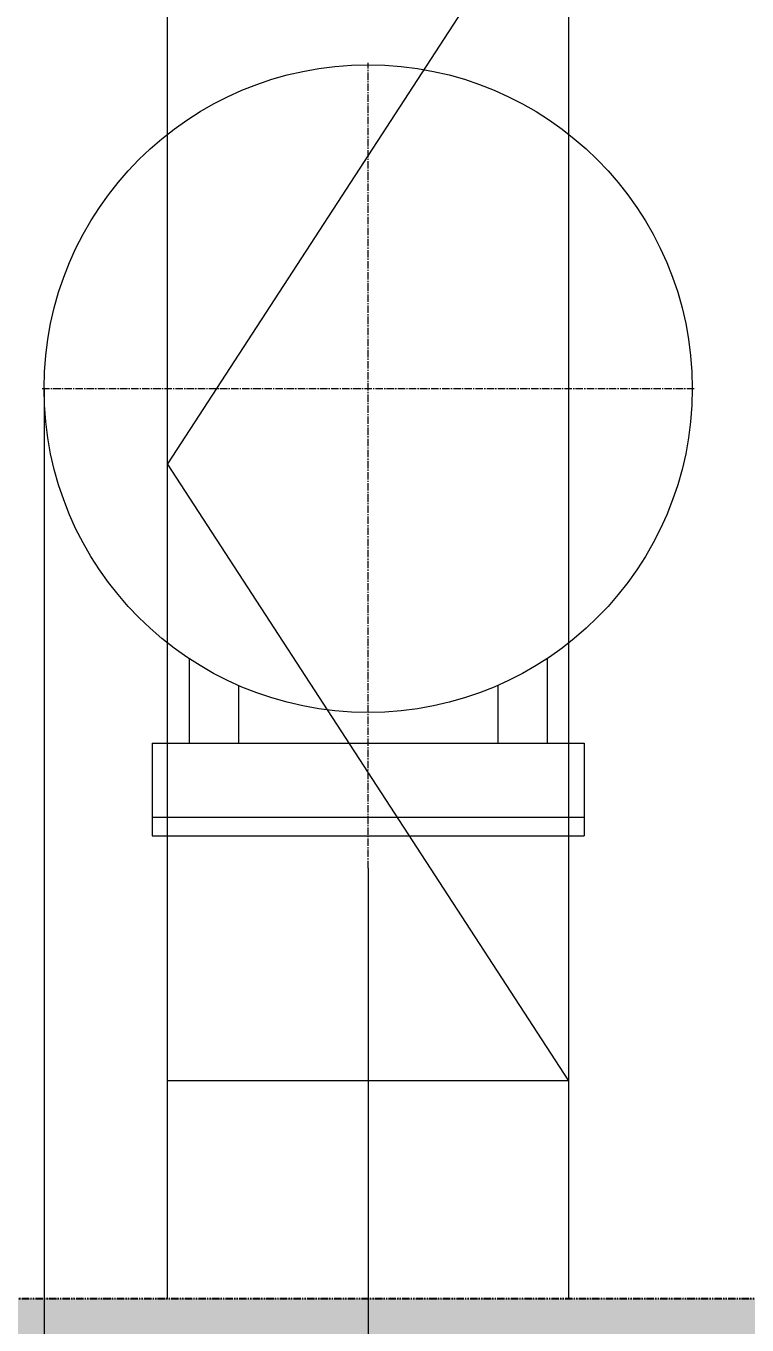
# Model space of a CAD drawing. Header units: millimetres. Extents: x -50460 to 50460, y -35640 to 35640.
# Drawn here: x 30117 to 31285, y 20421 to 22527 of the extents above; entities that cross this region are included whole.
import ezdxf

# ---------------------------------------------------------------- set-up
doc = ezdxf.new("R2010")
doc.units = ezdxf.units.MM
doc.linetypes.add('双点画线', pattern=[22, 12, -2, 2, -2, 2, -2])
doc.linetypes.add('点画线', pattern=[18, 12, -2, 2, -2])
doc.layers.get('0').update_dxf_attribs({"lineweight": 35})
for name, color, linetype, lineweight in [('7', 30, '双点画线', 18), ('EB0', 7, 'Continuous', 15), ('中心线层', 1, '点画线', 18), ('剖面线层', 6, 'Continuous', 18), ('尺寸线层', 4, 'Continuous', 18), ('细实线层', 3, 'Continuous', 18)]:
    doc.layers.add(name, color=color, linetype=linetype, lineweight=lineweight)
doc.styles.get("Standard").update_dxf_attribs({"font": ''})
doc.styles.get('Standard').set_extended_font_data('宋体')
doc.dimstyles.new('AM_DEMATIC$0', dxfattribs={"dimscale": 120, "dimtxt": 3, "dimasz": 1.5, "dimexe": 1, "dimexo": 0, "dimgap": 1, "dimtad": 1, "dimdsep": 46, "dimtxsty": 'Standard', "dimblk": '_CAXARROW', "dimcen": 0, "dimdle": 3, "dimclrd": 256, "dimclre": 256, "dimclrt": 2, "dimadec": 0, "dimazin": 2, "dimtfac": 0.707107, "dimtdec": 3, "dimtmove": 0, "dimatfit": 3, "dimfxl": 0, "dimfrac": 2, "dimtolj": 1, "dimlwd": 18, "dimarcsym": 0})

# ---------------------------------------------------------------- blocks, each defined once
blk = doc.blocks.new('*X651')
at = {"layer": '剖面线层', "linetype": 'Continuous', "lineweight": 18}
h = blk.add_hatch(dxfattribs=at)
h.set_pattern_fill('AR-CONC', color=256, scale=2, style=0)
h.paths.add_polyline_path([(-14158.3, -200), (-14158.3, -50.6), (-14158.3, 0), (2421.7, 0), (2421.7, -200)], flags=0)
at = {"layer": '7', "linetype": '双点画线', "lineweight": 25}
blk.add_line((-14158.3, 0), (2421.7, 0), dxfattribs=at)
blk = doc.blocks.new('*X673')
at = {"layer": 'EB0'}
for p, q in [((-580, -55.3), (-580, -192.7)), ((0, -55.3), (0, -192.7)), ((-500, -98.9), (-500, -192.7)), ((-80, -98.9), (-80, -192.7)), ((-640, -192.7), (-640, -342.7)), ((-640, -192.7), (60, -192.7)), ((60, -192.7), (60, -342.7)), ((-640, -312.7), (60, -312.7)), ((-640, -342.7), (60, -342.7))]:
    blk.add_line(p, q, dxfattribs=at)
at = {"layer": '中心线层', "linetype": '点画线', "lineweight": 18}
for p, q in [((-290, -395), (-290, 910.3)), ((-818, 382.3), (238, 382.3))]:
    blk.add_line(p, q, dxfattribs=at)
at = {"layer": '细实线层'}
blk.add_circle((-290, 382.3), 525, dxfattribs=at)
blk = doc.blocks.new('*X712')
at = {"layer": '尺寸线层', "linetype": 'Continuous', "lineweight": 18, "transparency": 16777216}
for points in [[(29521.1, 17686.9), (29701.1, 17709.4), (29701.1, 17664.4)], [(33071.1, 17686.9), (32891.1, 17709.4), (32891.1, 17664.4)]]:
    blk.add_hatch(color=256, dxfattribs=at).paths.add_polyline_path(points, flags=0)
at = {"layer": '尺寸线层', "transparency": 16777216}
for p, q in [((29521.1, 20461.4), (29521.1, 17566.9)), ((33071.1, 20461.4), (33071.1, 17566.9))]:
    blk.add_line(p, q, dxfattribs=at)
at = {"layer": '尺寸线层', "linetype": 'Continuous', "lineweight": 18, "transparency": 16777216}
blk.add_line((29521.1, 17686.9), (33071.1, 17686.9), dxfattribs=at)
at = {"layer": '尺寸线层', "color": 2, "transparency": 16777216, "insert": (31309.1, 17986.9), "char_height": 360, "width": 1936, "attachment_point": 5, "line_spacing_factor": 1.37}
blk.add_mtext('3550', dxfattribs=at)
blk = doc.blocks.new('_CAXARROW')
blk.add_hatch(color=0).paths.add_polyline_path([(0, 0), (-1, 0.125), (-1, -0.125)], flags=0)
blk = doc.blocks.new('*X715')
at = {"layer": '尺寸线层', "linetype": 'Continuous', "lineweight": 18, "transparency": 16777216}
for points in [[(28896.1, 19488.9), (29076.1, 19511.4), (29076.1, 19466.4)], [(30146.1, 19488.9), (29966.1, 19511.4), (29966.1, 19466.4)]]:
    blk.add_hatch(color=256, dxfattribs=at).paths.add_polyline_path(points, flags=0)
at = {"layer": '尺寸线层', "transparency": 16777216}
for p, q in [((28896.1, 21939.4), (28896.1, 19368.9)), ((30146.1, 21939.4), (30146.1, 19368.9))]:
    blk.add_line(p, q, dxfattribs=at)
at = {"layer": '尺寸线层', "linetype": 'Continuous', "lineweight": 18, "transparency": 16777216}
blk.add_line((28896.1, 19488.9), (30146.1, 19488.9), dxfattribs=at)
at = {"layer": '尺寸线层', "color": 2, "transparency": 16777216, "insert": (29534.1, 19788.9), "char_height": 360, "width": 1880, "attachment_point": 5, "line_spacing_factor": 1.37}
blk.add_mtext('1250', dxfattribs=at)
blk = doc.blocks.new('*X716')
at = {"layer": '尺寸线层', "linetype": 'Continuous', "lineweight": 18, "transparency": 16777216}
for points in [[(29521.1, 18578.2), (29701.1, 18600.7), (29701.1, 18555.7)], [(30671.1, 18578.2), (30491.1, 18600.7), (30491.1, 18555.7)]]:
    blk.add_hatch(color=256, dxfattribs=at).paths.add_polyline_path(points, flags=0)
at = {"layer": '尺寸线层', "transparency": 16777216}
for p, q in [((30671.1, 21162.2), (30671.1, 18458.2)), ((29521.1, 20461.4), (29521.1, 18458.2))]:
    blk.add_line(p, q, dxfattribs=at)
at = {"layer": '尺寸线层', "linetype": 'Continuous', "lineweight": 18, "transparency": 16777216}
blk.add_line((29521.1, 18578.2), (30671.1, 18578.2), dxfattribs=at)
at = {"layer": '尺寸线层', "color": 2, "transparency": 16777216, "insert": (30109.1, 18878.2), "char_height": 360, "width": 1880, "attachment_point": 5, "line_spacing_factor": 1.37}
blk.add_mtext('1150', dxfattribs=at)

msp = doc.modelspace()

# ---------------------------------------------------------------- linework, layer by layer
at = {"layer": '尺寸线层'}
for p, q in [((30346.063, 20464.445), (30346.063, 27714.445)), ((30996.063, 20464.445), (30996.063, 27714.445)), ((30996.063, 22817.493), (30346.063, 21817.493)), ((30996.063, 20817.493), (30346.063, 21817.493)), ((30996.063, 20817.493), (30346.063, 20817.493))]:
    msp.add_line(p, q, dxfattribs=at)

# ---------------------------------------------------------------- block references
for name, p in [('*X673', (30961.063, 21557.136)), ('*X651', (40704.37, 20464.445))]:
    msp.add_blockref(name, p, dxfattribs=at)

# ---------------------------------------------------------------- dimensions: what is measured, and where the dimension line sits
for base, p1, p2, picture, middle in [((30146.063, 19488.914), (28896.063, 21939.445), (30146.063, 21939.445), '*X715', (29521.063, 19488.914)), ((30671.063, 18578.16), (29521.063, 20461.445), (30671.063, 21162.182), '*X716', (30096.063, 18578.16)), ((33071.063, 17686.924), (29521.063, 20461.445), (33071.063, 20461.445), '*X712', (31296.063, 17686.924))]:
    dim = msp.add_linear_dim(base=base, p1=p1, p2=p2, dimstyle='AM_DEMATIC$0', override={"dimsah": 1, "dimtfill": 1, "dimtzin": 8}, dxfattribs=at)
    dim.commit()
    dim.dimension.update_dxf_attribs({"geometry": picture, "text_midpoint": middle})

doc.saveas('drawing.dxf')
